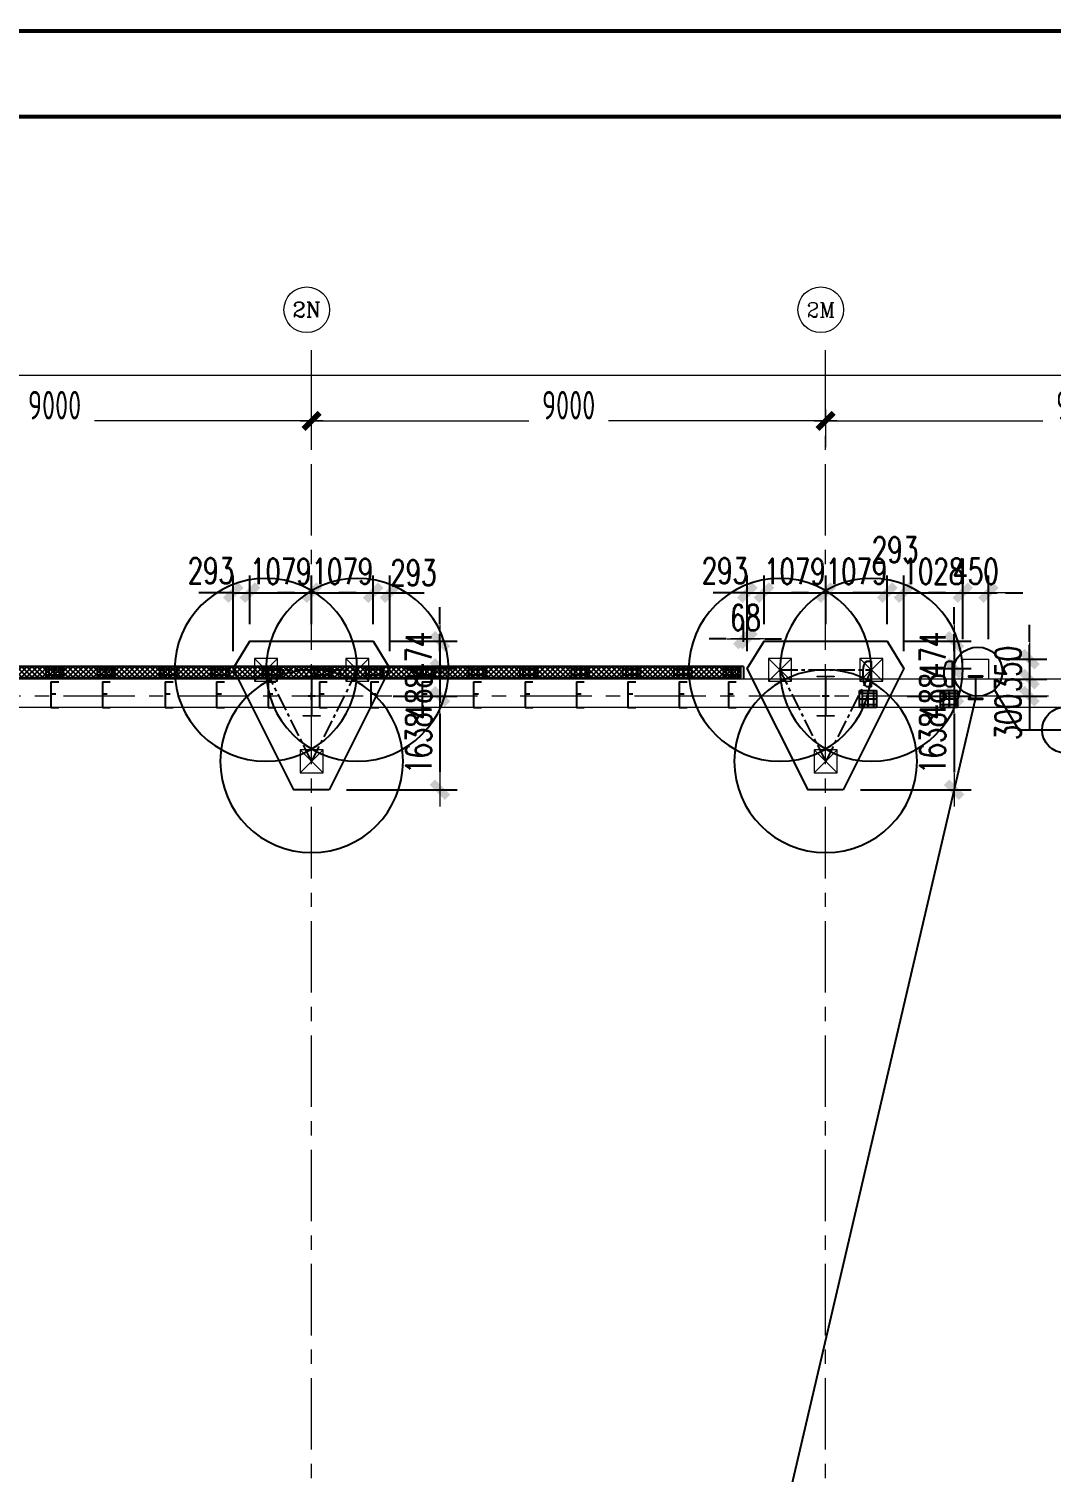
# Model space of a CAD drawing. Extents: x -1201378 to 2367219, y -619313 to 244905.
# Drawn here: x -196708 to -178811, y 4818 to 30085 of the extents above; entities that cross this region are included whole.
import ezdxf
from ezdxf.enums import TextEntityAlignment as Align

# ---------------------------------------------------------------- set-up
doc = ezdxf.new("R2010")
doc.units = 0
doc.header["$LTSCALE"] = 1000
doc.linetypes.add('CENTER', pattern=[2, 1.25, -0.25, 0.25, -0.25])
doc.layers.get('0').update_dxf_attribs({"linetype": 'CONTINUOUS'})
doc.layers.get('Defpoints').update_dxf_attribs({"linetype": 'CONTINUOUS'})
for name, color, linetype in [('0-cxFrame', 155, 'CONTINUOUS'), ('2钢材断面', 2, 'CONTINUOUS'), ('30预埋件', 30, 'CONTINUOUS'), ('40钢材投影', 40, 'CONTINUOUS'), ('A-AXIS-DP', 126, 'CONTINUOUS'), ('ALT_CEN-0-30', 1, 'CENTER'), ('S-DOTE1', 140, 'CENTER'), ('S-HATCH1-W', 252, 'CONTINUOUS'), ('S-SS', 111, 'CONTINUOUS'), ('S-XXX', 241, 'CONTINUOUS'), ('结构轮廓线', 1, 'CONTINUOUS')]:
    doc.layers.add(name, color=color, linetype=linetype)
for name, color, linetype, lineweight in [('0-cxText', 131, 'CONTINUOUS', 25), ('S-axis', 111, 'CONTINUOUS', 0), ('S-bkl', 4, 'CONTINUOUS', 0), ('S-col', 2, 'CONTINUOUS', 0), ('S-dim', 81, 'CONTINUOUS', 0), ('S-dote', 5, 'CENTER', 0), ('S-zhuang', 1, 'CONTINUOUS', 0)]:
    doc.layers.add(name, color=color, linetype=linetype, lineweight=lineweight)
doc.styles.add('_TCH_AXIS', font='COMPLEX', dxfattribs={"bigfont": 'GBCBIG'})
doc.styles.add('cx_tuming', font='simhei.ttf')
doc.styles.add('cx_tuqian1', font='')
doc.styles.add('DHTEXT-1', font='romans.shx', dxfattribs={"width": 0.7, "bigfont": 'chinese.shx'})
doc.styles.add('SS1', font='tj-romans1.shx', dxfattribs={"width": 0.7, "bigfont": 'tj-hztxt1.shx'})
doc.styles.add('TSSD_Dimension', font='tssdeng.shx', dxfattribs={"width": 0.7, "bigfont": 'hztxt.shx'})
doc.styles.add('黑体', font='simhei.ttf', dxfattribs={"width": 0.8})
doc.styles.get('cx_tuqian1').set_extended_font_data('SimSun')
doc.dimstyles.new('S-150-ARCHI', dxfattribs={"dimscale": 150, "dimtxt": 3, "dimasz": 2, "dimexe": 2, "dimexo": 2, "dimgap": 1, "dimtad": 1, "dimdec": 0, "dimzin": 0, "dimdsep": 46, "dimtxsty": 'SS1', "dimblk1": 'TT', "dimblk2": 'TT', "dimsah": 1, "dimcen": 1, "dimclrd": 256, "dimclre": 256, "dimclrt": 256, "dimadec": 0, "dimazin": 0, "dimtfac": 1, "dimtdec": 0, "dimtix": 1, "dimtmove": 2, "dimatfit": 0, "dimldrblk": 'TT', "dimfxl": 2, "dimtolj": 1, "dimtzin": 0, "dimarcsym": 0})
doc.dimstyles.new('TSSD_200_200', dxfattribs={"dimtxt": 500, "dimasz": 200, "dimexe": 200, "dimexo": 500, "dimgap": 200, "dimtad": 1, "dimdec": 0, "dimzin": 0, "dimdsep": 46, "dimtxsty": 'TSSD_Dimension', "dimblk": 'ARCHTICK', "dimcen": 0, "dimdle": 200, "dimclrt": 7, "dimadec": 0, "dimazin": 0, "dimtfac": 1, "dimtdec": 0, "dimtix": 1, "dimtmove": 2, "dimatfit": 3, "dimfxl": 1, "dimtolj": 1, "dimtzin": 0, "dimarcsym": 0})

# ---------------------------------------------------------------- blocks, each defined once
blk = doc.blocks.new('_ArchTick')
at = {"color": 0, "linetype": 'ByBlock', "const_width": 0.5}
blk.add_lwpolyline([(-0.71, -0.71), (0.71, 0.71)], dxfattribs=at)
blk = doc.blocks.new('*D98')
at = {"layer": 'Defpoints', "color": 0, "transparency": 16777216}
for p in [(-191758, -176778), (-200758, -177738), (-191758, -177738)]:
    blk.add_point(p, dxfattribs=at)
at = {"layer": 'S-axis', "color": 0, "lineweight": -2, "transparency": 16777216}
for p, q in [((-200758, -177238), (-200758, -176578)), ((-191758, -177238), (-191758, -176578)), ((-200958, -176778), (-196957, -176778)), ((-191558, -176778), (-195560, -176778))]:
    blk.add_line(p, q, dxfattribs=at)
at = {"layer": 'S-axis', "color": 0, "lineweight": -2, "transparency": 16777216, "xscale": 200, "yscale": 200, "zscale": 200, "rotation": 180}
blk.add_blockref('_ArchTick', (-200758, -176778), dxfattribs=at)
at = {"layer": 'S-axis', "color": 0, "lineweight": -2, "transparency": 16777216, "xscale": 200, "yscale": 200, "zscale": 200}
blk.add_blockref('_ArchTick', (-191758, -176778), dxfattribs=at)
at = {"layer": 'S-axis', "color": 7, "transparency": 16777216, "insert": (-196258, -176503), "char_height": 500, "attachment_point": 5, "style": 'TSSD_Dimension'}
blk.add_mtext('\\A1;9000', dxfattribs=at)
blk = doc.blocks.new('*D99')
at = {"layer": 'Defpoints', "color": 0, "transparency": 16777216}
for p in [(-182758, -176778), (-191758, -177738), (-182758, -177738)]:
    blk.add_point(p, dxfattribs=at)
at = {"layer": 'S-axis', "color": 0, "lineweight": -2, "transparency": 16777216}
for p, q in [((-191758, -177238), (-191758, -176578)), ((-182758, -177238), (-182758, -176578)), ((-191958, -176778), (-187957, -176778)), ((-182558, -176778), (-186560, -176778))]:
    blk.add_line(p, q, dxfattribs=at)
at = {"layer": 'S-axis', "color": 0, "lineweight": -2, "transparency": 16777216, "xscale": 200, "yscale": 200, "zscale": 200, "rotation": 180}
blk.add_blockref('_ArchTick', (-191758, -176778), dxfattribs=at)
at = {"layer": 'S-axis', "color": 0, "lineweight": -2, "transparency": 16777216, "xscale": 200, "yscale": 200, "zscale": 200}
blk.add_blockref('_ArchTick', (-182758, -176778), dxfattribs=at)
at = {"layer": 'S-axis', "color": 7, "transparency": 16777216, "insert": (-187258, -176503), "char_height": 500, "attachment_point": 5, "style": 'TSSD_Dimension'}
blk.add_mtext('\\A1;9000', dxfattribs=at)
blk = doc.blocks.new('*D100')
at = {"layer": 'Defpoints', "color": 0, "transparency": 16777216}
for p in [(-173758, -176778), (-182758, -177738), (-173758, -177738)]:
    blk.add_point(p, dxfattribs=at)
at = {"layer": 'S-axis', "color": 0, "lineweight": -2, "transparency": 16777216}
for p, q in [((-182758, -177238), (-182758, -176578)), ((-173758, -177238), (-173758, -176578)), ((-182958, -176778), (-178957, -176778)), ((-173558, -176778), (-177560, -176778))]:
    blk.add_line(p, q, dxfattribs=at)
at = {"layer": 'S-axis', "color": 0, "lineweight": -2, "transparency": 16777216, "xscale": 200, "yscale": 200, "zscale": 200, "rotation": 180}
blk.add_blockref('_ArchTick', (-182758, -176778), dxfattribs=at)
at = {"layer": 'S-axis', "color": 0, "lineweight": -2, "transparency": 16777216, "xscale": 200, "yscale": 200, "zscale": 200}
blk.add_blockref('_ArchTick', (-173758, -176778), dxfattribs=at)
at = {"layer": 'S-axis', "color": 7, "transparency": 16777216, "insert": (-178258, -176503), "char_height": 500, "attachment_point": 5, "style": 'TSSD_Dimension'}
blk.add_mtext('\\A1;9000', dxfattribs=at)
blk = doc.blocks.new('*D112')
at = {"layer": 'Defpoints', "color": 0, "transparency": 16777216}
for p in [(-82958, -175978), (-240958, -177638), (-82958, -177638)]:
    blk.add_point(p, dxfattribs=at)
at = {"layer": 'S-axis', "color": 0, "lineweight": -2, "transparency": 16777216}
for p, q in [((-240958, -177138), (-240958, -175778)), ((-82958, -177138), (-82958, -175778)), ((-241158, -175978), (-162899, -175978)), ((-82758, -175978), (-161018, -175978))]:
    blk.add_line(p, q, dxfattribs=at)
at = {"layer": 'S-axis', "color": 0, "lineweight": -2, "transparency": 16777216, "xscale": 200, "yscale": 200, "zscale": 200, "rotation": 180}
blk.add_blockref('_ArchTick', (-240958, -175978), dxfattribs=at)
at = {"layer": 'S-axis', "color": 0, "lineweight": -2, "transparency": 16777216, "xscale": 200, "yscale": 200, "zscale": 200}
blk.add_blockref('_ArchTick', (-82958, -175978), dxfattribs=at)
at = {"layer": 'S-axis', "color": 7, "transparency": 16777216, "insert": (-161958, -175703), "char_height": 500, "attachment_point": 5, "style": 'TSSD_Dimension'}
blk.add_mtext('\\A1;158000', dxfattribs=at)
blk = doc.blocks.new('nt66')
at = {"layer": 'S-col'}
blk.add_lwpolyline([(-195790, 766820), (-195490, 766820), (-195490, 766808), (-195636, 766808), (-195636, 766132), (-195490, 766132), (-195490, 766120), (-195790, 766120), (-195790, 766132), (-195644, 766132), (-195644, 766808), (-195790, 766808)], close=True, dxfattribs=at)
blk = doc.blocks.new('33333')
for p in [(-41214, -43900), (-32214, -43900)]:
    blk.add_blockref('nt66', p)
blk = doc.blocks.new('S-ZHUANG-400')
at = {"layer": 'S-zhuang'}
for p, q in [((200, -200), (-200, 200)), ((-200, -200), (200, 200))]:
    blk.add_line(p, q, dxfattribs=at)
blk.add_lwpolyline([(-200, 200), (200, 200), (200, -200), (-200, -200)], close=True, dxfattribs=at)
blk = doc.blocks.new('CT3')
at = {"layer": 'Defpoints'}
for centre in [(-101758, -256416), (-102558, -258016), (-100958, -258016)]:
    blk.add_circle(centre, 1600, dxfattribs=at)
at = {"layer": 'S-DOTE1', "ltscale": 0.25}
for p, q in [((-101698, -257554), (-101818, -257554)), ((-101758, -257494), (-101758, -257614))]:
    blk.add_line(p, q, dxfattribs=at)
at = {"layer": 'S-DOTE1', "linetype": 'CENTER', "ltscale": 0.25}
blk.add_lwpolyline([(-100958, -258016), (-101758, -256416), (-102558, -258016)], close=True, dxfattribs=at)
at = {"layer": 'S-HATCH1-W'}
blk.add_lwpolyline([(-101449, -255916), (-102067, -255916), (-103130, -258042), (-102837, -258516), (-100680, -258516), (-100387, -258042)], close=True, dxfattribs=at)
at = {"layer": 'S-zhuang', "rotation": 90.00000000000001}
for p in [(-101758, -256416), (-102558, -258016), (-100958, -258016)]:
    blk.add_blockref('S-ZHUANG-400', p, dxfattribs=at)
blk = doc.blocks.new('TK22.A0 L(Dragon)')
at = {"layer": '0-cxFrame', "color": 7, "const_width": 0.5}
blk.add_lwpolyline([(0, 0), (-1486, 0), (-1486, 841), (0, 841)], close=True, dxfattribs=at)
at = {"layer": '0-cxFrame', "const_width": 0.5}
blk.add_lwpolyline([(-80, 10), (-1466, 10), (-1466, 831), (-80, 831)], close=True, dxfattribs=at)
at = {"style": '黑体', "flags": 4}
blk.add_attdef('图幅', text='', height=3.3, dxfattribs=at).set_placement((-40, 3), align=Align.RIGHT)
at = {"layer": '0-cxText', "flags": 4}
for tag, height, style, p in [('建设单位', 3.5, 'cx_tuming', (-45, 240)), ('项目名称', 3.5, 'cx_tuming', (-45, 210)), ('子项名称', 3.5, 'cx_tuming', (-45, 180)), ('工程编号', 3.3, 'cx_tuqian1', (-35, 165)), ('图名1', 3.5, 'cx_tuming', (-45, 87)), ('图名2', 3.5, 'cx_tuming', (-45, 79)), ('图名3', 3.5, 'cx_tuming', (-45, 71)), ('出图日期', 3.3, 'cx_tuqian1', (-39, 60)), ('专业', 3.3, 'cx_tuqian1', (-55, 52)), ('图号', 3.3, 'cx_tuqian1', (-55, 44)), ('版次', 3.3, 'cx_tuqian1', (-20, 44))]:
    blk.add_attdef(tag, text='', height=height, dxfattribs=dict(at, style=style)).set_placement(p, align=Align.MIDDLE)
at = {"layer": 'Defpoints', "color": 6, "flags": 4}
for tag, height, style, p in [('tufu', 3.3, '黑体', (-12, 12)), ('dwfname', 4, 'cx_tuqian1', (-80, 3))]:
    blk.add_attdef(tag, text='', height=height, dxfattribs=dict(at, style=style)).set_placement(p, align=Align.RIGHT)
blk = doc.blocks.new('TT')
blk.add_line((-0.969, 0), (0.969, 0))
at = {"const_width": 0.45}
blk.add_lwpolyline([(-0.442, -0.442), (0.442, 0.442)], dxfattribs=at)
blk = doc.blocks.new('*D2082')
at = {"layer": 'Defpoints', "color": 0, "transparency": 16777216}
for p in [(-192837, 20214), (-192837, 19364), (-193130, 18889)]:
    blk.add_point(p, dxfattribs=at)
at = {"layer": 'S-dim', "lineweight": -2, "transparency": 16777216}
for p, q in [((-193130, 19189), (-193130, 20514)), ((-192837, 19664), (-192837, 20514)), ((-193430, 20214), (-193730, 20214)), ((-193130, 20214), (-192837, 20214)), ((-192537, 20214), (-192237, 20214))]:
    blk.add_line(p, q, dxfattribs=at)
at = {"layer": 'S-dim', "lineweight": -2, "transparency": 16777216, "xscale": 300, "yscale": 300, "zscale": 300}
blk.add_blockref('TT', (-193130, 20214), dxfattribs=at)
at = {"layer": 'S-dim', "lineweight": -2, "transparency": 16777216, "xscale": 300, "yscale": 300, "zscale": 300, "rotation": 180}
blk.add_blockref('TT', (-192837, 20214), dxfattribs=at)
at = {"layer": 'S-dim', "transparency": 16777216, "insert": (-193522, 20598), "char_height": 450, "attachment_point": 5, "style": 'SS1'}
blk.add_mtext('\\A1;293', dxfattribs=at)
blk = doc.blocks.new('*D2083')
at = {"layer": 'Defpoints', "color": 0, "transparency": 16777216}
for p in [(-191758, 20214), (-192837, 19364), (-191758, 19364)]:
    blk.add_point(p, dxfattribs=at)
at = {"layer": 'S-dim', "lineweight": -2, "transparency": 16777216}
for p, q in [((-192837, 19664), (-192837, 20514)), ((-191758, 19664), (-191758, 20514)), ((-193137, 20214), (-193437, 20214)), ((-192837, 20214), (-191758, 20214)), ((-191458, 20214), (-191158, 20214))]:
    blk.add_line(p, q, dxfattribs=at)
at = {"layer": 'S-dim', "lineweight": -2, "transparency": 16777216, "xscale": 300, "yscale": 300, "zscale": 300}
blk.add_blockref('TT', (-192837, 20214), dxfattribs=at)
at = {"layer": 'S-dim', "lineweight": -2, "transparency": 16777216, "xscale": 300, "yscale": 300, "zscale": 300, "rotation": 180}
blk.add_blockref('TT', (-191758, 20214), dxfattribs=at)
at = {"layer": 'S-dim', "transparency": 16777216, "insert": (-192298, 20589), "char_height": 450, "attachment_point": 5, "style": 'SS1'}
blk.add_mtext('\\A1;1079', dxfattribs=at)
blk = doc.blocks.new('*D2084')
at = {"layer": 'Defpoints', "color": 0, "transparency": 16777216}
for p in [(-190680, 20214), (-191758, 19364), (-190680, 19364)]:
    blk.add_point(p, dxfattribs=at)
at = {"layer": 'S-dim', "lineweight": -2, "transparency": 16777216}
for p, q in [((-191758, 19664), (-191758, 20514)), ((-190680, 19664), (-190680, 20514)), ((-192058, 20214), (-192358, 20214)), ((-191758, 20214), (-190680, 20214)), ((-190380, 20214), (-190080, 20214))]:
    blk.add_line(p, q, dxfattribs=at)
at = {"layer": 'S-dim', "lineweight": -2, "transparency": 16777216, "xscale": 300, "yscale": 300, "zscale": 300}
blk.add_blockref('TT', (-191758, 20214), dxfattribs=at)
at = {"layer": 'S-dim', "lineweight": -2, "transparency": 16777216, "xscale": 300, "yscale": 300, "zscale": 300, "rotation": 180}
blk.add_blockref('TT', (-190680, 20214), dxfattribs=at)
at = {"layer": 'S-dim', "transparency": 16777216, "insert": (-191219, 20589), "char_height": 450, "attachment_point": 5, "style": 'SS1'}
blk.add_mtext('\\A1;1079', dxfattribs=at)
blk = doc.blocks.new('*D2085')
at = {"layer": 'Defpoints', "color": 0, "transparency": 16777216}
for p in [(-190387, 20214), (-190680, 19364), (-190387, 18889)]:
    blk.add_point(p, dxfattribs=at)
at = {"layer": 'S-dim', "lineweight": -2, "transparency": 16777216}
for p, q in [((-190680, 19664), (-190680, 20514)), ((-190387, 19189), (-190387, 20514)), ((-190980, 20214), (-191280, 20214)), ((-190680, 20214), (-190387, 20214)), ((-190087, 20214), (-189787, 20214))]:
    blk.add_line(p, q, dxfattribs=at)
at = {"layer": 'S-dim', "lineweight": -2, "transparency": 16777216, "xscale": 300, "yscale": 300, "zscale": 300}
blk.add_blockref('TT', (-190680, 20214), dxfattribs=at)
at = {"layer": 'S-dim', "lineweight": -2, "transparency": 16777216, "xscale": 300, "yscale": 300, "zscale": 300, "rotation": 180}
blk.add_blockref('TT', (-190387, 20214), dxfattribs=at)
at = {"layer": 'S-dim', "transparency": 16777216, "insert": (-189976, 20564), "char_height": 450, "attachment_point": 5, "style": 'SS1'}
blk.add_mtext('\\A1;293', dxfattribs=at)
blk = doc.blocks.new('*D2086')
at = {"layer": 'Defpoints', "color": 0, "transparency": 16777216}
for p in [(-190680, 19364), (-190387, 18889), (-189511, 18889)]:
    blk.add_point(p, dxfattribs=at)
at = {"layer": 'S-dim', "lineweight": -2, "transparency": 16777216}
for p, q in [((-189511, 19664), (-189511, 19964)), ((-190380, 19364), (-189211, 19364)), ((-189511, 19364), (-189511, 18889)), ((-190087, 18889), (-189211, 18889)), ((-189511, 18589), (-189511, 18289))]:
    blk.add_line(p, q, dxfattribs=at)
at = {"layer": 'S-dim', "lineweight": -2, "transparency": 16777216, "xscale": 300, "yscale": 300, "zscale": 300}
for p, rotation in [((-189511, 19364), 270), ((-189511, 18889), 90)]:
    blk.add_blockref('TT', p, dxfattribs=dict(at, rotation=rotation))
at = {"layer": 'S-dim', "transparency": 16777216, "insert": (-189886, 19127), "char_height": 450, "attachment_point": 5, "rotation": 90, "style": 'SS1'}
blk.add_mtext('\\A1;474', dxfattribs=at)
blk = doc.blocks.new('*D2087')
at = {"layer": 'Defpoints', "color": 0, "transparency": 16777216}
for p in [(-190387, 18889), (-190630, 18402), (-189511, 18402)]:
    blk.add_point(p, dxfattribs=at)
at = {"layer": 'S-dim', "lineweight": -2, "transparency": 16777216}
for p, q in [((-189511, 19189), (-189511, 19489)), ((-190087, 18889), (-189211, 18889)), ((-189511, 18889), (-189511, 18402)), ((-190330, 18402), (-189211, 18402)), ((-189511, 18102), (-189511, 17802))]:
    blk.add_line(p, q, dxfattribs=at)
at = {"layer": 'S-dim', "lineweight": -2, "transparency": 16777216, "xscale": 300, "yscale": 300, "zscale": 300}
for p, rotation in [((-189511, 18889), 270), ((-189511, 18402), 90)]:
    blk.add_blockref('TT', p, dxfattribs=dict(at, rotation=rotation))
at = {"layer": 'S-dim', "transparency": 16777216, "insert": (-189886, 18402), "char_height": 450, "attachment_point": 5, "rotation": 90, "style": 'SS1'}
blk.add_mtext('\\A1;488', dxfattribs=at)
blk = doc.blocks.new('*D2088')
at = {"layer": 'Defpoints', "color": 0, "transparency": 16777216}
for p in [(-190630, 18402), (-191449, 16764), (-189511, 16764)]:
    blk.add_point(p, dxfattribs=at)
at = {"layer": 'S-dim', "lineweight": -2, "transparency": 16777216}
for p, q in [((-190330, 18402), (-189211, 18402)), ((-189511, 18102), (-189511, 17064)), ((-191149, 16764), (-189211, 16764))]:
    blk.add_line(p, q, dxfattribs=at)
at = {"layer": 'S-dim', "lineweight": -2, "transparency": 16777216, "xscale": 300, "yscale": 300, "zscale": 300}
for p, rotation in [((-189511, 18402), 90), ((-189511, 16764), 270)]:
    blk.add_blockref('TT', p, dxfattribs=dict(at, rotation=rotation))
at = {"layer": 'S-dim', "transparency": 16777216, "insert": (-189886, 17583), "char_height": 450, "attachment_point": 5, "rotation": 90, "style": 'SS1'}
blk.add_mtext('\\A1;1638', dxfattribs=at)
blk = doc.blocks.new('*D2089')
at = {"layer": 'Defpoints', "color": 0, "transparency": 16777216}
for p in [(-183837, 20214), (-183837, 19364), (-184130, 18889)]:
    blk.add_point(p, dxfattribs=at)
at = {"layer": 'S-dim', "lineweight": -2, "transparency": 16777216}
for p, q in [((-184130, 19189), (-184130, 20514)), ((-183837, 19664), (-183837, 20514)), ((-184430, 20214), (-184730, 20214)), ((-184130, 20214), (-183837, 20214)), ((-183537, 20214), (-183237, 20214))]:
    blk.add_line(p, q, dxfattribs=at)
at = {"layer": 'S-dim', "lineweight": -2, "transparency": 16777216, "xscale": 300, "yscale": 300, "zscale": 300}
blk.add_blockref('TT', (-184130, 20214), dxfattribs=at)
at = {"layer": 'S-dim', "lineweight": -2, "transparency": 16777216, "xscale": 300, "yscale": 300, "zscale": 300, "rotation": 180}
blk.add_blockref('TT', (-183837, 20214), dxfattribs=at)
at = {"layer": 'S-dim', "transparency": 16777216, "insert": (-184522, 20598), "char_height": 450, "attachment_point": 5, "style": 'SS1'}
blk.add_mtext('\\A1;293', dxfattribs=at)
blk = doc.blocks.new('*D2090')
at = {"layer": 'Defpoints', "color": 0, "transparency": 16777216}
for p in [(-182758, 20214), (-183837, 19364), (-182758, 19364)]:
    blk.add_point(p, dxfattribs=at)
at = {"layer": 'S-dim', "lineweight": -2, "transparency": 16777216}
for p, q in [((-183837, 19664), (-183837, 20514)), ((-182758, 19664), (-182758, 20514)), ((-184137, 20214), (-184437, 20214)), ((-183837, 20214), (-182758, 20214)), ((-182458, 20214), (-182158, 20214))]:
    blk.add_line(p, q, dxfattribs=at)
at = {"layer": 'S-dim', "lineweight": -2, "transparency": 16777216, "xscale": 300, "yscale": 300, "zscale": 300}
blk.add_blockref('TT', (-183837, 20214), dxfattribs=at)
at = {"layer": 'S-dim', "lineweight": -2, "transparency": 16777216, "xscale": 300, "yscale": 300, "zscale": 300, "rotation": 180}
blk.add_blockref('TT', (-182758, 20214), dxfattribs=at)
at = {"layer": 'S-dim', "transparency": 16777216, "insert": (-183298, 20589), "char_height": 450, "attachment_point": 5, "style": 'SS1'}
blk.add_mtext('\\A1;1079', dxfattribs=at)
blk = doc.blocks.new('*D2091')
at = {"layer": 'Defpoints', "color": 0, "transparency": 16777216}
for p in [(-181680, 20214), (-182758, 19364), (-181680, 19364)]:
    blk.add_point(p, dxfattribs=at)
at = {"layer": 'S-dim', "lineweight": -2, "transparency": 16777216}
for p, q in [((-182758, 19664), (-182758, 20514)), ((-181680, 19664), (-181680, 20514)), ((-183058, 20214), (-183358, 20214)), ((-182758, 20214), (-181680, 20214)), ((-181380, 20214), (-181080, 20214))]:
    blk.add_line(p, q, dxfattribs=at)
at = {"layer": 'S-dim', "lineweight": -2, "transparency": 16777216, "xscale": 300, "yscale": 300, "zscale": 300}
blk.add_blockref('TT', (-182758, 20214), dxfattribs=at)
at = {"layer": 'S-dim', "lineweight": -2, "transparency": 16777216, "xscale": 300, "yscale": 300, "zscale": 300, "rotation": 180}
blk.add_blockref('TT', (-181680, 20214), dxfattribs=at)
at = {"layer": 'S-dim', "transparency": 16777216, "insert": (-182219, 20589), "char_height": 450, "attachment_point": 5, "style": 'SS1'}
blk.add_mtext('\\A1;1079', dxfattribs=at)
blk = doc.blocks.new('*D2092')
at = {"layer": 'Defpoints', "color": 0, "transparency": 16777216}
for p in [(-181387, 20214), (-181680, 19364), (-181387, 18889)]:
    blk.add_point(p, dxfattribs=at)
at = {"layer": 'S-dim', "lineweight": -2, "transparency": 16777216}
for p, q in [((-181680, 19664), (-181680, 20514)), ((-181387, 19189), (-181387, 20514)), ((-181980, 20214), (-182280, 20214)), ((-181680, 20214), (-181387, 20214)), ((-181087, 20214), (-180787, 20214))]:
    blk.add_line(p, q, dxfattribs=at)
at = {"layer": 'S-dim', "lineweight": -2, "transparency": 16777216, "xscale": 300, "yscale": 300, "zscale": 300}
blk.add_blockref('TT', (-181680, 20214), dxfattribs=at)
at = {"layer": 'S-dim', "lineweight": -2, "transparency": 16777216, "xscale": 300, "yscale": 300, "zscale": 300, "rotation": 180}
blk.add_blockref('TT', (-181387, 20214), dxfattribs=at)
at = {"layer": 'S-dim', "transparency": 16777216, "insert": (-181545, 20966), "char_height": 450, "attachment_point": 5, "style": 'SS1'}
blk.add_mtext('\\A1;293', dxfattribs=at)
blk = doc.blocks.new('*D2093')
at = {"layer": 'Defpoints', "color": 0, "transparency": 16777216}
for p in [(-181680, 19364), (-181387, 18889), (-180511, 18889)]:
    blk.add_point(p, dxfattribs=at)
at = {"layer": 'S-dim', "lineweight": -2, "transparency": 16777216}
for p, q in [((-180511, 19664), (-180511, 19964)), ((-181380, 19364), (-180211, 19364)), ((-180511, 19364), (-180511, 18889)), ((-181087, 18889), (-180211, 18889)), ((-180511, 18589), (-180511, 18289))]:
    blk.add_line(p, q, dxfattribs=at)
at = {"layer": 'S-dim', "lineweight": -2, "transparency": 16777216, "xscale": 300, "yscale": 300, "zscale": 300}
for p, rotation in [((-180511, 19364), 270), ((-180511, 18889), 90)]:
    blk.add_blockref('TT', p, dxfattribs=dict(at, rotation=rotation))
at = {"layer": 'S-dim', "transparency": 16777216, "insert": (-180886, 19127), "char_height": 450, "attachment_point": 5, "rotation": 90, "style": 'SS1'}
blk.add_mtext('\\A1;474', dxfattribs=at)
blk = doc.blocks.new('*D2094')
at = {"layer": 'Defpoints', "color": 0, "transparency": 16777216}
for p in [(-181387, 18889), (-181630, 18402), (-180511, 18402)]:
    blk.add_point(p, dxfattribs=at)
at = {"layer": 'S-dim', "lineweight": -2, "transparency": 16777216}
for p, q in [((-180511, 19189), (-180511, 19489)), ((-181087, 18889), (-180211, 18889)), ((-180511, 18889), (-180511, 18402)), ((-181330, 18402), (-180211, 18402)), ((-180511, 18102), (-180511, 17802))]:
    blk.add_line(p, q, dxfattribs=at)
at = {"layer": 'S-dim', "lineweight": -2, "transparency": 16777216, "xscale": 300, "yscale": 300, "zscale": 300}
for p, rotation in [((-180511, 18889), 270), ((-180511, 18402), 90)]:
    blk.add_blockref('TT', p, dxfattribs=dict(at, rotation=rotation))
at = {"layer": 'S-dim', "transparency": 16777216, "insert": (-180886, 18402), "char_height": 450, "attachment_point": 5, "rotation": 90, "style": 'SS1'}
blk.add_mtext('\\A1;488', dxfattribs=at)
blk = doc.blocks.new('*D2095')
at = {"layer": 'Defpoints', "color": 0, "transparency": 16777216}
for p in [(-181630, 18402), (-182449, 16764), (-180511, 16764)]:
    blk.add_point(p, dxfattribs=at)
at = {"layer": 'S-dim', "lineweight": -2, "transparency": 16777216}
for p, q in [((-181330, 18402), (-180211, 18402)), ((-180511, 18102), (-180511, 17064)), ((-182149, 16764), (-180211, 16764))]:
    blk.add_line(p, q, dxfattribs=at)
at = {"layer": 'S-dim', "lineweight": -2, "transparency": 16777216, "xscale": 300, "yscale": 300, "zscale": 300}
for p, rotation in [((-180511, 18402), 90), ((-180511, 16764), 270)]:
    blk.add_blockref('TT', p, dxfattribs=dict(at, rotation=rotation))
at = {"layer": 'S-dim', "transparency": 16777216, "insert": (-180886, 17583), "char_height": 450, "attachment_point": 5, "rotation": 90, "style": 'SS1'}
blk.add_mtext('\\A1;1638', dxfattribs=at)
blk = doc.blocks.new('*D6538')
at = {"layer": 'Defpoints', "color": 0, "transparency": 16777216}
for p in [(-184130, 19404), (-184198, 19052), (-184130, 18889)]:
    blk.add_point(p, dxfattribs=at)
at = {"layer": 'S-dim', "lineweight": -2, "transparency": 16777216}
for p, q in [((-184198, 19352), (-184198, 19704)), ((-184130, 19189), (-184130, 19704)), ((-184498, 19404), (-184798, 19404)), ((-184198, 19404), (-184130, 19404)), ((-183830, 19404), (-183530, 19404))]:
    blk.add_line(p, q, dxfattribs=at)
at = {"layer": 'S-dim', "lineweight": -2, "transparency": 16777216, "xscale": 300, "yscale": 300, "zscale": 300}
blk.add_blockref('TT', (-184198, 19404), dxfattribs=at)
at = {"layer": 'S-dim', "lineweight": -2, "transparency": 16777216, "xscale": 300, "yscale": 300, "zscale": 300, "rotation": 180}
blk.add_blockref('TT', (-184130, 19404), dxfattribs=at)
at = {"layer": 'S-dim', "transparency": 16777216, "insert": (-184164, 19779), "char_height": 450, "attachment_point": 5, "style": 'SS1'}
blk.add_mtext('\\A1;68', dxfattribs=at)
blk = doc.blocks.new('2号一层翻口')
at = {"layer": '结构轮廓线', "color": 1, "ltscale": 500}
for p, q in [((-184198, 518922), (-205418, 518922)), ((-205213, 518922), (-184404, 518922)), ((-184198, 518922), (-184198, 518702))]:
    blk.add_line(p, q, dxfattribs=at)
blk = doc.blocks.new('20250903183753')
at = {"layer": '2钢材断面'}
for p, q in [((150, 0), (-150, 0)), ((-150, 0), (-150, -300)), ((150, -300), (150, 0)), ((-150, -300), (150, -300))]:
    blk.add_line(p, q, dxfattribs=at)
at = {"layer": '40钢材投影'}
for centre, radius in [((-100, -50), 12), ((-100, -150), 12), ((-100, -250), 12), ((-100, -50), 6), ((-100, -150), 6), ((-100, -250), 6), ((0, -50), 12), ((0, -150), 12), ((0, -250), 12), ((0, -50), 6), ((0, -150), 6), ((0, -250), 6), ((100, -50), 12), ((100, -150), 12), ((100, -251), 12), ((100, -50), 6), ((100, -150), 6), ((100, -251), 6)]:
    blk.add_circle(centre, radius, dxfattribs=at)
at = {"layer": 'ALT_CEN-0-30', "ltscale": 20}
for p, q in [((-100, 0), (-100, -300)), ((0, 0), (0, -300)), ((100, 0), (100, -300)), ((-150, -50), (150, -50)), ((-150, -150), (150, -150)), ((-150, -250), (150, -250))]:
    blk.add_line(p, q, dxfattribs=at)
blk = doc.blocks.new('20250903183821')
at = {"ltscale": 50}
blk.add_blockref('20250903183753', (0, 0), dxfattribs=at)
at = {"layer": '30预埋件', "style": 'DHTEXT-1', "text_generation_flag": 6, "width": 0.55}
blk.add_attdef('B', (-105, 65), '', height=450, rotation=180, dxfattribs=at)
blk = doc.blocks.new('20250902145151')
at = {"layer": '2钢材断面'}
for p, q in [((150, 100), (-150, 100)), ((-150, 100), (-150, -100)), ((150, -100), (150, 100)), ((-150, -100), (150, -100))]:
    blk.add_line(p, q, dxfattribs=at)
at = {"layer": '40钢材投影'}
for centre, radius in [((-100, 50), 10), ((-100, 50), 5), ((0, 50), 10), ((0, 50), 5), ((100, 50), 10), ((100, 50), 5), ((-100, -50), 10), ((-100, -50), 5), ((0, -50), 10), ((0, -50), 5), ((100, -50), 10), ((100, -50), 5)]:
    blk.add_circle(centre, radius, dxfattribs=at)
at = {"layer": 'ALT_CEN-0-30', "ltscale": 20}
for p, q in [((-150, 50), (150, 50)), ((-100, 100), (-100, -100)), ((0, 100), (0, -100)), ((100, 100), (100, -100)), ((-150, -50), (150, -50))]:
    blk.add_line(p, q, dxfattribs=at)
blk = doc.blocks.new('20250912153858')
at = {"ltscale": 50}
blk.add_blockref('20250902145151', (0, 100), dxfattribs=at)
at = {"layer": '30预埋件', "style": 'DHTEXT-1', "text_generation_flag": 6, "width": 0.55}
blk.add_attdef('B', (105, -65), '', height=450, dxfattribs=at)
blk = doc.blocks.new('*D8785')
at = {"layer": 'Defpoints', "color": 0, "transparency": 16777216}
for p in [(-179908, 19052), (-179908, 18702), (-179189, 18702)]:
    blk.add_point(p, dxfattribs=at)
at = {"layer": 'S-dim', "lineweight": -2, "transparency": 16777216}
for p, q in [((-179189, 19352), (-179189, 19652)), ((-179608, 19052), (-178889, 19052)), ((-179189, 19052), (-179189, 18702)), ((-179608, 18702), (-178889, 18702)), ((-179189, 18402), (-179189, 18102))]:
    blk.add_line(p, q, dxfattribs=at)
at = {"layer": 'S-dim', "lineweight": -2, "transparency": 16777216, "xscale": 300, "yscale": 300, "zscale": 300}
for p, rotation in [((-179189, 19052), 270), ((-179189, 18702), 90)]:
    blk.add_blockref('TT', p, dxfattribs=dict(at, rotation=rotation))
at = {"layer": 'S-dim', "transparency": 16777216, "insert": (-179564, 18877), "char_height": 450, "attachment_point": 5, "rotation": 90, "style": 'SS1'}
blk.add_mtext('\\A1;350', dxfattribs=at)
blk = doc.blocks.new('*D8786')
at = {"layer": 'Defpoints', "color": 0, "transparency": 16777216}
for p in [(-179908, 18702), (-179908, 18402), (-179189, 18402)]:
    blk.add_point(p, dxfattribs=at)
at = {"layer": 'S-dim', "lineweight": -2, "transparency": 16777216}
for p, q in [((-179189, 19002), (-179189, 19302)), ((-179608, 18702), (-178889, 18702)), ((-179189, 18702), (-179189, 18402)), ((-179608, 18402), (-178889, 18402)), ((-179189, 18102), (-179189, 17802))]:
    blk.add_line(p, q, dxfattribs=at)
at = {"layer": 'S-dim', "lineweight": -2, "transparency": 16777216, "xscale": 300, "yscale": 300, "zscale": 300}
for p, rotation in [((-179189, 18702), 270), ((-179189, 18402), 90)]:
    blk.add_blockref('TT', p, dxfattribs=dict(at, rotation=rotation))
at = {"layer": 'S-dim', "transparency": 16777216, "insert": (-179564, 18038), "char_height": 450, "attachment_point": 5, "rotation": 90, "style": 'SS1'}
blk.add_mtext('\\A1;300', dxfattribs=at)
blk = doc.blocks.new('*D8787')
at = {"layer": 'Defpoints', "color": 0, "transparency": 16777216}
for p in [(-180358, 20214), (-181387, 19183), (-180358, 19102)]:
    blk.add_point(p, dxfattribs=at)
at = {"layer": 'S-dim', "lineweight": -2, "transparency": 16777216}
for p, q in [((-181387, 19483), (-181387, 20514)), ((-180358, 19402), (-180358, 20514)), ((-181687, 20214), (-181987, 20214)), ((-181387, 20214), (-180358, 20214)), ((-180058, 20214), (-179758, 20214))]:
    blk.add_line(p, q, dxfattribs=at)
at = {"layer": 'S-dim', "lineweight": -2, "transparency": 16777216, "xscale": 300, "yscale": 300, "zscale": 300}
blk.add_blockref('TT', (-181387, 20214), dxfattribs=at)
at = {"layer": 'S-dim', "lineweight": -2, "transparency": 16777216, "xscale": 300, "yscale": 300, "zscale": 300, "rotation": 180}
blk.add_blockref('TT', (-180358, 20214), dxfattribs=at)
at = {"layer": 'S-dim', "transparency": 16777216, "insert": (-180873, 20589), "char_height": 450, "attachment_point": 5, "style": 'SS1'}
blk.add_mtext('\\A1;1028', dxfattribs=at)
blk = doc.blocks.new('*D8788')
at = {"layer": 'Defpoints', "color": 0, "transparency": 16777216}
for p in [(-179908, 20214), (-180358, 19102), (-179908, 19102)]:
    blk.add_point(p, dxfattribs=at)
at = {"layer": 'S-dim', "lineweight": -2, "transparency": 16777216}
for p, q in [((-180358, 19402), (-180358, 20514)), ((-179908, 19402), (-179908, 20514)), ((-180658, 20214), (-180958, 20214)), ((-180358, 20214), (-179908, 20214)), ((-179608, 20214), (-179308, 20214))]:
    blk.add_line(p, q, dxfattribs=at)
at = {"layer": 'S-dim', "lineweight": -2, "transparency": 16777216, "xscale": 300, "yscale": 300, "zscale": 300}
blk.add_blockref('TT', (-180358, 20214), dxfattribs=at)
at = {"layer": 'S-dim', "lineweight": -2, "transparency": 16777216, "xscale": 300, "yscale": 300, "zscale": 300, "rotation": 180}
blk.add_blockref('TT', (-179908, 20214), dxfattribs=at)
at = {"layer": 'S-dim', "transparency": 16777216, "insert": (-180133, 20589), "char_height": 450, "attachment_point": 5, "style": 'SS1'}
blk.add_mtext('\\A1;450', dxfattribs=at)
blk = doc.blocks.new('2#轴网')
at = {"layer": 'S-axis'}
for centre in [(-191843.4, -174832), (-182843.4, -174832)]:
    blk.add_circle(centre, 400, dxfattribs=at)
at = {"layer": 'S-dote'}
for p, q in [((-191758.5, -270787), (-191758.5, -175298.2)), ((-182758.5, -270787), (-182758.5, -175298.2)), ((-74854.3, -181598.2), (-251154.3, -181598.2))]:
    blk.add_line(p, q, dxfattribs=at)
at = {"layer": 'S-axis', "style": '_TCH_AXIS'}
for s, height, p, p2 in [('2N', 265.5, (-192089.9, -174964.8), (-191596.8, -174964.8)), ('2M', 255.29, (-183092.6, -174959.7), (-182594.2, -174959.7))]:
    blk.add_text(s, height=height, dxfattribs=at).set_placement(p, p2, align=Align.FIT)
at = {"layer": 'S-axis'}
for base, p1, p2, picture, middle in [((-82958.5, -175978.2), (-240958.5, -177638.2), (-82958.5, -177638.2), '*D112', (-161958.5, -175703.2)), ((-191758.5, -176778.2), (-200758.5, -177738.2), (-191758.5, -177738.2), '*D98', (-196258.5, -176503.2)), ((-182758.5, -176778.2), (-191758.5, -177738.2), (-182758.5, -177738.2), '*D99', (-187258.5, -176503.2)), ((-173758.5, -176778.2), (-182758.5, -177738.2), (-173758.5, -177738.2), '*D100', (-178258.5, -176503.2))]:
    dim = blk.add_linear_dim(base=base, p1=p1, p2=p2, angle=0, dimstyle='TSSD_200_200', dxfattribs=at)
    dim.commit()
    dim.dimension.update_dxf_attribs({"geometry": picture, "text_midpoint": middle, "dimtype": 161})

msp = doc.modelspace()

# ---------------------------------------------------------------- hatches: boundary and pattern name
at = {"layer": 'S-HATCH1-W'}
h = msp.add_hatch(dxfattribs=at)
h.set_pattern_fill('ANSI37', color=256, scale=20)
h.set_pattern_definition([(45, (27000, 274540.09), (-44.901281, 44.901281), []), (135, (27000, 274540.09), (-44.901281, -44.901281), [])])
h.paths.add_polyline_path([(-205368.5, 18921.8), (-184248.5, 18921.8), (-184248.5, 18721.8), (-205368.5, 18721.8)])

# ---------------------------------------------------------------- linework, layer by layer
at = {"layer": 'A-AXIS-DP', "color": 1, "ltscale": 10000}
msp.add_lwpolyline([(-180008.5, 18739.8), (-180008.5, 18751.8), (-180258.5, 18751.8), (-180258.5, 18739.8), (-180137.5, 18739.8), (-180137.5, 18363.8), (-180258.5, 18363.8), (-180258.5, 18351.8), (-180008.5, 18351.8), (-180008.5, 18363.8), (-180129.5, 18363.8), (-180129.5, 18739.8)], close=True, dxfattribs=at)
at = {"layer": 'Defpoints', "color": 1}
msp.add_line((-214519.2, -128743.1), (-180133.5, 18351.8), dxfattribs=at)
at = {"layer": 'S-bkl'}
for p, q in [((-83754.5, 18701.8), (-219244.8, 18701.8)), ((-83754.5, 18201.8), (-218937.8, 18201.8))]:
    msp.add_line(p, q, dxfattribs=at)
msp.add_lwpolyline([(-180358.5, 18701.7), (-180358.5, 19051.7), (-179908.5, 19051.7), (-179908.5, 18701.7)], dxfattribs=at)
at = {"layer": 'S-HATCH1-W'}
msp.add_lwpolyline([(-205368.5, 18921.8), (-184248.5, 18921.8), (-184248.5, 18721.8), (-205368.5, 18721.8)], close=True, dxfattribs=at)
at = {"layer": 'S-XXX'}
for p in [(-179803.3, 18515), (-178169, 17810.1)]:
    msp.add_line(p, (-179377.1, 17810.1), dxfattribs=at)
for centre, radius in [((-180093.9, 18832.2), 430.2), ((-178569, 17810.1), 400)]:
    msp.add_circle(centre, radius, dxfattribs=at)

# ---------------------------------------------------------------- block references
at = {"ltscale": 500}
ref = msp.add_blockref('20250903183821', (-182018.5, 18501.8), dxfattribs=dict(at, xscale=-1))
ref.add_attrib('B', 'D', (-181913, 19016.8), dxfattribs={"layer": '30预埋件', "height": 450, "style": 'DHTEXT-1', "text_generation_flag": 6, "width": 0.55})
ref = msp.add_blockref('20250903183821', (-180598.5, 18501.8), dxfattribs=dict(at, xscale=-1))
ref.add_attrib('B', 'D', (-180493, 19016.8), dxfattribs={"layer": '30预埋件', "height": 450, "style": 'DHTEXT-1', "text_generation_flag": 6, "width": 0.55})
at = {"layer": '0-cxFrame', "xscale": 150, "yscale": 150, "zscale": 150}
msp.add_blockref('TK22.A0 L(Dragon)', (-50573.1, -96102.2), dxfattribs=at)
at = {"layer": 'S-axis'}
msp.add_blockref('2#轴网', (0, 200000), dxfattribs=at)
at = {"layer": 'S-col'}
msp.add_blockref('33333', (45095.7, -704168.2), dxfattribs=at)
at = {"layer": 'S-SS'}
msp.add_blockref('2号一层翻口', (0, -500000), dxfattribs=at)
at = {"layer": 'S-zhuang', "xscale": -1, "rotation": 180}
for p in [(-90000, -239152.4), (-81000, -239152.4)]:
    msp.add_blockref('CT3', p, dxfattribs=at)
at = {"layer": '结构轮廓线', "ltscale": 500}
ref = msp.add_blockref('20250912153858', (-196258.4, 18721.8), dxfattribs=dict(at, xscale=-1))
ref.add_attrib('B', 'E', (-196363.9, 18206.9), dxfattribs={"layer": '30预埋件', "height": 450, "rotation": 180, "style": 'DHTEXT-1', "text_generation_flag": 6, "width": 0.55})
ref = msp.add_blockref('20250912153858', (-195358.4, 18721.8), dxfattribs=dict(at, xscale=-1))
ref.add_attrib('B', 'E', (-195463.9, 18206.9), dxfattribs={"layer": '30预埋件', "height": 450, "rotation": 180, "style": 'DHTEXT-1', "text_generation_flag": 6, "width": 0.55})
ref = msp.add_blockref('20250912153858', (-194258.4, 18721.8), dxfattribs=dict(at, xscale=-1))
ref.add_attrib('B', 'E', (-194363.9, 18206.9), dxfattribs={"layer": '30预埋件', "height": 450, "rotation": 180, "style": 'DHTEXT-1', "text_generation_flag": 6, "width": 0.55})
ref = msp.add_blockref('20250912153858', (-193358.4, 18721.8), dxfattribs=dict(at, xscale=-1))
ref.add_attrib('B', 'E', (-193463.9, 18206.9), dxfattribs={"layer": '30预埋件', "height": 450, "rotation": 180, "style": 'DHTEXT-1', "text_generation_flag": 6, "width": 0.55})
ref = msp.add_blockref('20250912153858', (-192458.4, 18721.8), dxfattribs=dict(at, xscale=-1))
ref.add_attrib('B', 'E', (-192563.9, 18206.9), dxfattribs={"layer": '30预埋件', "height": 450, "rotation": 180, "style": 'DHTEXT-1', "text_generation_flag": 6, "width": 0.55})
ref = msp.add_blockref('20250912153858', (-191558.4, 18721.8), dxfattribs=dict(at, xscale=-1))
ref.add_attrib('B', 'E', (-191663.9, 18206.9), dxfattribs={"layer": '30预埋件', "height": 450, "rotation": 180, "style": 'DHTEXT-1', "text_generation_flag": 6, "width": 0.55})
ref = msp.add_blockref('20250912153858', (-190658.4, 18721.8), dxfattribs=dict(at, xscale=-1))
ref.add_attrib('B', 'E', (-190763.9, 18206.9), dxfattribs={"layer": '30预埋件', "height": 450, "rotation": 180, "style": 'DHTEXT-1', "text_generation_flag": 6, "width": 0.55})
ref = msp.add_blockref('20250912153858', (-189758.4, 18721.8), dxfattribs=dict(at, xscale=-1))
ref.add_attrib('B', 'E', (-189863.9, 18206.9), dxfattribs={"layer": '30预埋件', "height": 450, "rotation": 180, "style": 'DHTEXT-1', "text_generation_flag": 6, "width": 0.55})
ref = msp.add_blockref('20250912153858', (-188858.5, 18721.8), dxfattribs=dict(at, xscale=-1))
ref.add_attrib('B', 'E', (-188963.9, 18206.9), dxfattribs={"layer": '30预埋件', "height": 450, "rotation": 180, "style": 'DHTEXT-1', "text_generation_flag": 6, "width": 0.55})
ref = msp.add_blockref('20250912153858', (-187958.4, 18721.8), dxfattribs=dict(at, xscale=-1))
ref.add_attrib('B', 'E', (-188063.9, 18206.9), dxfattribs={"layer": '30预埋件', "height": 450, "rotation": 180, "style": 'DHTEXT-1', "text_generation_flag": 6, "width": 0.55})
ref = msp.add_blockref('20250912153858', (-187058.4, 18721.8), dxfattribs=dict(at, xscale=-1))
ref.add_attrib('B', 'E', (-187163.9, 18206.9), dxfattribs={"layer": '30预埋件', "height": 450, "rotation": 180, "style": 'DHTEXT-1', "text_generation_flag": 6, "width": 0.55})
ref = msp.add_blockref('20250912153858', (-186158.4, 18721.8), dxfattribs=dict(at, xscale=-1))
ref.add_attrib('B', 'E', (-186263.9, 18206.9), dxfattribs={"layer": '30预埋件', "height": 450, "rotation": 180, "style": 'DHTEXT-1', "text_generation_flag": 6, "width": 0.55})
ref = msp.add_blockref('20250912153858', (-185258.4, 18721.8), dxfattribs=dict(at, xscale=-1))
ref.add_attrib('B', 'E', (-185363.9, 18206.9), dxfattribs={"layer": '30预埋件', "height": 450, "rotation": 180, "style": 'DHTEXT-1', "text_generation_flag": 6, "width": 0.55})
ref = msp.add_blockref('20250912153858', (-184398.5, 18721.8), dxfattribs=dict(at, xscale=-1))
ref.add_attrib('B', 'E', (-184503.9, 18206.9), dxfattribs={"layer": '30预埋件', "height": 450, "rotation": 180, "style": 'DHTEXT-1', "text_generation_flag": 6, "width": 0.55})

# ---------------------------------------------------------------- dimensions: what is measured, and where the dimension line sits
at = {"layer": 'S-dim'}
for base, p1, p2, picture, middle in [((-181386.6, 20214.3), (-181679.7, 19363.7), (-181386.6, 18889.4), '*D2092', (-181545.2, 20965.9)), ((-192837.2, 20214.3), (-193130.3, 18889.4), (-192837.2, 19363.7), '*D2082', (-193522, 20597.6)), ((-190386.6, 20214.3), (-190679.7, 19363.7), (-190386.6, 18889.4), '*D2085', (-189976.3, 20564)), ((-183837.2, 20214.3), (-184130.3, 18889.4), (-183837.2, 19363.7), '*D2089', (-184522, 20597.6))]:
    dim = msp.add_linear_dim(base=base, p1=p1, p2=p2, dimstyle='S-150-ARCHI', dxfattribs=at)
    dim.commit()
    dim.dimension.update_dxf_attribs({"geometry": picture, "text_midpoint": middle, "dimtype": 160})
for base, p1, p2, picture, middle in [((-191758.5, 20214.3), (-192837.2, 19363.7), (-191758.5, 19363.7), '*D2083', (-192297.8, 20589.3)), ((-190679.7, 20214.3), (-191758.5, 19363.7), (-190679.7, 19363.7), '*D2084', (-191219.1, 20589.3)), ((-182758.5, 20214.3), (-183837.2, 19363.7), (-182758.5, 19363.7), '*D2090', (-183297.8, 20589.3)), ((-181679.7, 20214.3), (-182758.5, 19363.7), (-181679.7, 19363.7), '*D2091', (-182219.1, 20589.3)), ((-180358.5, 20214.3), (-181386.6, 19182.6), (-180358.5, 19101.8), '*D8787', (-180872.5, 20589.3)), ((-179908.5, 20214.3), (-180358.5, 19101.8), (-179908.5, 19101.8), '*D8788', (-180133.5, 20589.3)), ((-184130.3, 19404.1), (-184198.5, 19051.8), (-184130.3, 18889.4), '*D6538', (-184164.4, 19779.1))]:
    dim = msp.add_linear_dim(base=base, p1=p1, p2=p2, dimstyle='S-150-ARCHI', dxfattribs=at)
    dim.commit()
    dim.dimension.update_dxf_attribs({"geometry": picture, "text_midpoint": middle})
for base, p1, p2, picture, middle in [((-189510.6, 18889.4), (-190679.7, 19363.7), (-190386.6, 18889.4), '*D2086', (-189885.6, 19126.6)), ((-180510.6, 18889.4), (-181679.7, 19363.7), (-181386.6, 18889.4), '*D2093', (-180885.6, 19126.6)), ((-179188.9, 18701.8), (-179908.5, 19051.7), (-179908.5, 18701.8), '*D8785', (-179563.9, 18876.8)), ((-189510.6, 16763.7), (-190630.4, 18401.8), (-191449.4, 16763.7), '*D2088', (-189885.6, 17582.8)), ((-180510.6, 16763.7), (-181630.4, 18401.8), (-182449.4, 16763.7), '*D2095', (-180885.6, 17582.8))]:
    dim = msp.add_linear_dim(base=base, p1=p1, p2=p2, angle=270, dimstyle='S-150-ARCHI', dxfattribs=at)
    dim.commit()
    dim.dimension.update_dxf_attribs({"geometry": picture, "text_midpoint": middle})
for base, p1, p2, picture, middle in [((-189510.6, 18401.8), (-190386.6, 18889.4), (-190630.4, 18401.8), '*D2087', (-189885.6, 18401.8)), ((-180510.6, 18401.8), (-181386.6, 18889.4), (-181630.4, 18401.8), '*D2094', (-180885.6, 18401.8)), ((-179188.9, 18401.8), (-179908.5, 18701.7), (-179908.5, 18401.8), '*D8786', (-179563.9, 18037.6))]:
    dim = msp.add_linear_dim(base=base, p1=p1, p2=p2, angle=270, dimstyle='S-150-ARCHI', dxfattribs=at)
    dim.commit()
    dim.dimension.update_dxf_attribs({"geometry": picture, "text_midpoint": middle, "dimtype": 160})

doc.saveas('drawing.dxf')
